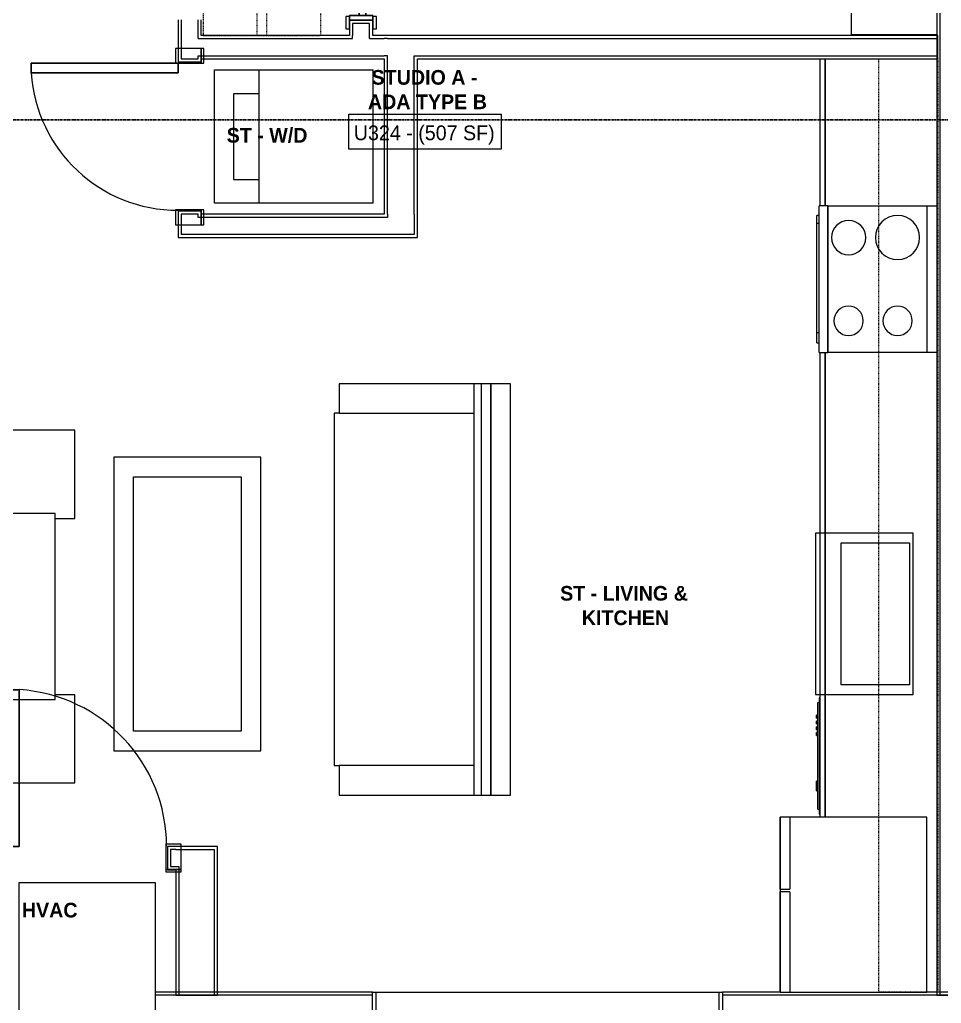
# Model space of a CAD drawing. Header units: inches. Extents: x -4093 to -1777, y 9773 to 12264.
# Drawn here: x -3127.2 to -2939, y 9986.8 to 10187.7 of the extents above; entities that cross this region are included whole.
import ezdxf

# ---------------------------------------------------------------- set-up
doc = ezdxf.new("R2010")
doc.units = ezdxf.units.IN
doc.header["$MEASUREMENT"] = 0
doc.linetypes.add('Dash', pattern=[0.25, 0.125, -0.125])
doc.linetypes.add('Grid Line 1_2_', pattern=[0.875, 0.5, -0.125, 0.125, -0.125])
for name, color, linetype, lineweight in [('0-1', 7, 'Continuous', 5), ('0-2', 7, 'Continuous', 9), ('A-AREA-IDEN', 2, 'Continuous', 9), ('A-DETL-GENF', 92, 'Continuous', 18), ('A-DETL-GENF-2', 92, 'Continuous', 9), ('A-DETL-GENF-HDLN', 1, 'Dash', 9), ('A-DOOR', 31, 'Continuous', 18), ('A-DOOR-1', 7, 'Continuous', 9), ('A-DOOR-2', 10, 'Continuous', 30), ('A-DOOR-4', 31, 'Continuous', 9), ('A-DOOR-FRAM-1', 10, 'Continuous', 30), ('A-DOOR-FRAM-2', 31, 'Continuous', 9), ('A-FLOR-1', 7, 'Continuous', 9), ('A-GENM', 5, 'Continuous', 9), ('A-WALL', 113, 'Continuous', 18), ('A-WALL-1', 7, 'Continuous', 9), ('A-WALL-2', 250, 'Continuous', 18), ('A-WALL-3', 113, 'Continuous', 9), ('I-FURN', 30, 'Continuous', 9), ('I-FURN-1', 7, 'Continuous', 9), ('I-WALL-1', 7, 'Continuous', 9), ('P-SANR-FIXT-1', 7, 'Continuous', 9), ('Q-CASE-1', 7, 'Continuous', 9), ('Q-CASE-HDLN-1', 7, 'Dash', 9), ('Q-SPCQ-1', 7, 'Continuous', 9), ('S-GRID-1', 1, 'Grid Line 1_2_', 30)]:
    doc.layers.add(name, color=color, linetype=linetype, lineweight=lineweight)
doc.styles.add('Century Gothic_1', font='ufonts.com_century-gothic.ttf', dxfattribs={"height": 3})
doc.styles.add('Century Gothic_B', font='GOTHICB.TTF', dxfattribs={"height": 3})

# ---------------------------------------------------------------- blocks, each defined once
blk = doc.blocks.new('Entertainment_Center_14771 - Entertainment_Center_14771-1352616-BACKGROUND - 3RD FLOOR')
at = {"layer": 'I-FURN-1'}
for p, q in [((-36, 6.12), (-19, 6.12)), ((-36, 6), (-36, 6.12)), ((-19, 6.12), (19, 6.12)), ((-19, 6), (-19, 6.12)), ((19, 6.12), (36, 6.12)), ((19, 6.12), (19, 6)), ((36, 6), (36, 6.12)), ((-19, 6), (-36, 6)), ((-19, 6), (-36, 6)), ((-36, 6), (-36, -10)), ((19, 6), (-19, 6)), ((19, 6), (-19, 6)), ((-19, 6), (-19, -6)), ((36, 6), (19, 6)), ((19, -6), (19, 6)), ((36, 6), (19, 6)), ((36, -10), (36, 6)), ((-19, -6), (19, -6)), ((-18, -10), (-18, -6)), ((18, -6), (18, -10)), ((-36, -10), (-18, -10)), ((-35.34, -10), (-35.34, -10.03)), ((-35.34, -10.03), (-34.85, -10.03)), ((-34.85, -10.03), (-34.85, -10)), ((-19.66, -10), (-19.66, -10.03)), ((-19.66, -10.03), (-18.66, -10.03)), ((-18.66, -10.03), (-18.66, -10)), ((18, -10), (36, -10)), ((18.66, -10), (18.66, -10.03)), ((18.66, -10.03), (19.66, -10.03)), ((19.66, -10.03), (19.66, -10)), ((34.85, -10), (34.85, -10.03)), ((34.85, -10.03), (35.34, -10.03)), ((35.34, -10.03), (35.34, -10))]:
    blk.add_line(p, q, dxfattribs=at)
blk = doc.blocks.new('Couch-Both_Arms-Generic - 1-1352606-BACKGROUND - 3RD FLOOR')
at = {"layer": 'I-FURN'}
for p, q in [((-42, 13.5), (42, 13.5)), ((42, 13.5), (-42, 13.5)), ((-42, 13.5), (-42, 10)), ((42, 10), (42, 13.5)), ((-42, 11.5), (42, 11.5)), ((-42, 10), (-42, -17.5)), ((-42, 10), (42, 10)), ((-36, -17.5), (-36, 10)), ((36, 10), (36, -17.5)), ((42, -17.5), (42, 10)), ((-42, -17.5), (-36, -17.5)), ((-36, -17.5), (-36, -18.5)), ((36, -18.5), (36, -17.5)), ((36, -17.5), (42, -17.5)), ((-36, -18.5), (36, -18.5))]:
    blk.add_line(p, q, dxfattribs=at)
at = {"layer": 'I-FURN-1'}
for p, q in [((42, 17.5), (-42, 17.5)), ((-42, 17.5), (-42, 13.5)), ((42, 13.5), (42, 17.5))]:
    blk.add_line(p, q, dxfattribs=at)
blk = doc.blocks.new('Table-Coffee - one-1352608-BACKGROUND - 3RD FLOOR')
at = {"layer": 'I-FURN-1'}
for p, q in [((30.72, 18.75), (-29.28, 18.75)), ((-29.28, 18.75), (-29.28, -11.25)), ((30.72, -11.25), (30.72, 18.75)), ((-25.28, -7.25), (-25.28, 14.75)), ((-25.28, 14.75), (26.72, 14.75)), ((26.72, 14.75), (26.72, -7.25)), ((26.72, -7.25), (-25.28, -7.25)), ((-29.28, -11.25), (30.72, -11.25))]:
    blk.add_line(p, q, dxfattribs=at)
blk = doc.blocks.new('SLIDING - FLUSH - SLIDING - FLUSH - 5-0 x 6-8-3934327-BACKGROUND - 3RD FLOOR')
at = {"layer": 'A-DOOR-1'}
for p, q in [((-30.25, 3), (-32.75, 3)), ((-32.75, 3), (-32.75, 2.25)), ((-32.75, 2.25), (-30.25, 2.25)), ((-30.25, 2.25), (-30.25, 3)), ((30.25, 3), (30.25, 2.25)), ((32.75, 3), (30.25, 3)), ((30.25, 2.25), (32.75, 2.25)), ((32.75, 2.25), (32.75, 3)), ((-30.25, -2.5), (-32.75, -2.5)), ((-32.75, -2.5), (-32.75, -3.25)), ((-32.75, -3.25), (-30.25, -3.25)), ((-30.25, -3.25), (-30.25, -2.5)), ((32.75, -2.5), (30.25, -2.5)), ((30.25, -2.5), (30.25, -3.25)), ((30.25, -3.25), (32.75, -3.25)), ((32.75, -3.25), (32.75, -2.5))]:
    blk.add_line(p, q, dxfattribs=at)
at = {"layer": 'A-DOOR-2'}
for p, q in [((1, 2.25), (-30, 2.25)), ((-30, 2.25), (-30, 0.87)), ((1, 0.87), (1, 2.25)), ((-30, 0.87), (1, 0.87)), ((30, 0.87), (-1, 0.87)), ((-1, 0.87), (-1, -0.5)), ((30, -0.5), (30, 0.87)), ((-1, -0.5), (30, -0.5))]:
    blk.add_line(p, q, dxfattribs=at)
at = {"layer": 'A-DOOR-FRAM-1'}
for p, q in [((-30, 2.25), (-31, 2.25)), ((-31, 2.25), (-31, -2.5)), ((-30, -2.5), (-30, 2.25)), ((31, 2.25), (30, 2.25)), ((30, 2.25), (30, -2.5)), ((31, -2.5), (31, 2.25)), ((-31, -2.5), (-30, -2.5)), ((30, -2.5), (31, -2.5))]:
    blk.add_line(p, q, dxfattribs=at)
blk = doc.blocks.new('OD_CW_Closet - OD_CW_Closet-3786619-BACKGROUND - 3RD FLOOR')
at = {"layer": 'Q-CASE-HDLN-1'}
for p, q in [((68.99, 24), (0.74, 24)), ((0.74, 24), (0.74, 0)), ((68.99, 0), (68.99, 24)), ((0.74, 13), (68.99, 13)), ((0.74, 11), (68.99, 11)), ((0.74, 0), (68.99, 0))]:
    blk.add_line(p, q, dxfattribs=at)
blk = doc.blocks.new('SWING - SINGLE - FLUSH - SWING - FLUSH - 2-6 x 6-8 - PASSAGE-4346080-BACKGROUND - 3RD FLOOR')
at = {"layer": 'A-DOOR-1'}
for p, q in [((-15, 2.875), (-18, 2.875)), ((-18, 2.875), (-18, -2.375)), ((-15, -2.375), (-15, 2.875)), ((18, 2.875), (15, 2.875)), ((15, 2.875), (15, -2.375)), ((18, -2.375), (18, 2.875)), ((-18, -2.375), (-15, -2.375)), ((-15, -2.375), (-18, -2.375)), ((-18, -2.375), (-18, -2.875)), ((-18, -2.875), (-15, -2.875)), ((-15, -2.875), (-15, -2.375)), ((15, -2.375), (18, -2.375)), ((18, -2.375), (15, -2.375)), ((15, -2.375), (15, -2.875)), ((15, -2.875), (18, -2.875)), ((18, -2.875), (18, -2.375))]:
    blk.add_line(p, q, dxfattribs=at)
blk.add_arc((15, 2.375), 30.067, 93.81407, 180, dxfattribs=at)
at = {"layer": 'A-DOOR-2'}
for p, q in [((13, 2.375), (13, 32.375)), ((15, 32.375), (13, 32.375)), ((15, 2.375), (15, 32.375)), ((15, 2.375), (13, 2.375))]:
    blk.add_line(p, q, dxfattribs=at)
blk = doc.blocks.new('Stacked Washer and Dryer - 26_x25_ - Private-3627842-BACKGROUND - 3RD FLOOR')
at = {"layer": 'P-SANR-FIXT-1'}
for p, q in [((0, 13.625), (32.4375, 13.625)), ((0, 13.625), (0, -13.625)), ((23.34375, -13.625), (23.34375, 13.625)), ((32.4375, 13.625), (32.4375, -13.625)), ((28.53125, 8.75), (23.34375, 8.75)), ((28.53125, -8.75), (28.53125, 8.75)), ((23.34375, -8.75), (28.53125, -8.75)), ((32.4375, -13.625), (0, -13.625))]:
    blk.add_line(p, q, dxfattribs=at)
blk = doc.blocks.new('Table-Night Stand - 18_ x 18_ x 24_-V21-BACKGROUND - 3RD FLOOR')
at = {"layer": 'I-FURN-1'}
for p, q in [((18.15, 0), (18.15, 17.5)), ((0.15, 0), (18.15, 0))]:
    blk.add_line(p, q, dxfattribs=at)
blk = doc.blocks.new('SWING - SINGLE - FLUSH - SWING - 32_ x 80_ - WITH ACOUSTICAL SEAL-4346081-BACKGROUND - 3RD FLOOR')
at = {"layer": 'A-DOOR-1'}
for p, q in [((-19, 2.37), (-19, 2.87)), ((-19, 2.87), (-16, 2.87)), ((-19, 2.37), (-16, 2.37)), ((-19, -2.88), (-19, 2.37)), ((-16, 2.37), (-19, 2.37)), ((-16, 2.87), (-16, 2.37)), ((-16, 2.37), (-16, -2.88)), ((16, 2.37), (16, 2.87)), ((16, 2.87), (19, 2.87)), ((16, 2.37), (19, 2.37)), ((16, -2.88), (16, 2.37)), ((19, 2.37), (16, 2.37)), ((19, 2.87), (19, 2.37)), ((19, 2.37), (19, -2.88)), ((-16, -2.88), (-19, -2.88)), ((19, -2.88), (16, -2.88))]:
    blk.add_line(p, q, dxfattribs=at)
blk.add_arc((16, -2.38), 32.07, 180, 266.4241, dxfattribs=at)
at = {"layer": 'A-DOOR-2'}
for p, q in [((14, -2.38), (14, -34.38)), ((16, -2.38), (14, -2.38)), ((16, -2.38), (16, -34.38)), ((16, -34.38), (14, -34.38))]:
    blk.add_line(p, q, dxfattribs=at)
blk = doc.blocks.new('OD_CW_Base Cabinet - OD_CW_Base Cabinet-V62-BACKGROUND - 3RD FLOOR')
at = {"layer": 'Q-CASE-1'}
for p, q in [((36.49, 0), (131.34, 0)), ((161.34, 0), (191.34, 0))]:
    blk.add_line(p, q, dxfattribs=at)
blk = doc.blocks.new('OD_CW_Upper Cabinet - OD_CW_Upper Cabinet-4366993-BACKGROUND - 3RD FLOOR')
at = {"layer": 'Q-CASE-HDLN-1'}
for p, q in [((0.74, -24), (0.74, -12)), ((0.74, -12), (191.34, -12)), ((191.34, -12), (191.34, -24)), ((191.34, -24), (0.74, -24))]:
    blk.add_line(p, q, dxfattribs=at)
blk = doc.blocks.new('Refrigerator_-_Side-by-Side_6047 - 36_ X 30_-345559-BACKGROUND - 3RD FLOOR')
at = {"layer": 'Q-SPCQ-1'}
for p, q in [((17.87, 14.42), (-17.88, 14.42)), ((-17.88, 14.42), (-17.88, -15.58)), ((17.87, -15.58), (17.87, 14.42)), ((-17.88, -13.58), (-3.13, -13.58)), ((-17.88, -13.58), (-17.88, -15.58)), ((-3.13, -15.58), (-3.13, -13.58)), ((-2.63, -13.58), (17.87, -13.58)), ((-2.63, -13.58), (-2.63, -15.58)), ((17.87, -15.58), (17.87, -13.58)), ((-17.88, -15.58), (17.87, -15.58)), ((-3.13, -15.58), (-17.88, -15.58)), ((17.87, -15.58), (-2.63, -15.58))]:
    blk.add_line(p, q, dxfattribs=at)
blk = doc.blocks.new('Stainless Steel Farmhous Kitchen Sink - Stainless Steel Farmhous Kitchen Sink-4315883-BACKGROUND - 3RD FLOOR')
at = {"layer": 'P-SANR-FIXT-1'}
for p, q in [((-33, 22.2), (-33, 2.25)), ((0, 22.2), (-33, 22.2)), ((0, 2.25), (0, 22.2)), ((-31, 3), (-31, 16.96)), ((-31, 16.96), (-2, 16.96)), ((-2, 16.96), (-2, 3)), ((-33, 2.25), (0, 2.25)), ((-2, 3), (-31, 3))]:
    blk.add_line(p, q, dxfattribs=at)
blk = doc.blocks.new('CTR - 1st Phase - Unit Layouts_rvt-1-BACKGROUND - 3RD FLOOR')
at = {"layer": 'A-FLOR-1'}
blk.add_line((-3054.52, 9989.06), (-2984.4, 9989.06), dxfattribs=at)
at = {"layer": 'A-WALL-1'}
for p, q in [((-3094.9, 10187.66), (-3094.9, 10179.04)), ((-3090.15, 10184.41), (-3090.15, 10187.66)), ((-3059.9, 10187.54), (-3059.9, 10184.41)), ((-3055.15, 10187.54), (-3059.9, 10187.54)), ((-3055.15, 10184.41), (-3055.15, 10187.54)), ((-3059.9, 10184.41), (-3090.15, 10184.41)), ((-3052.77, 10184.41), (-3055.15, 10184.41)), ((-2939.77, 10184.41), (-3052.77, 10184.41)), ((-2939.77, 10179.66), (-2939.77, 10184.41)), ((-3090.15, 10179.04), (-3090.15, 10179.66)), ((-3090.15, 10179.66), (-3052.77, 10179.66)), ((-3052.77, 10179.66), (-3052.77, 10147.92)), ((-3046.02, 10179.66), (-2939.77, 10179.66)), ((-3046.02, 10147.92), (-3046.02, 10179.66)), ((-3094.9, 10179.04), (-3090.15, 10179.04)), ((-3090.15, 10148.54), (-3094.9, 10148.54)), ((-3094.9, 10148.54), (-3094.9, 10143.17)), ((-3090.15, 10147.92), (-3090.15, 10148.54)), ((-3052.77, 10147.92), (-3090.15, 10147.92)), ((-3046.02, 10143.79), (-3046.02, 10147.92)), ((-3094.9, 10143.17), (-3094.27, 10143.17)), ((-3094.27, 10143.17), (-3090.15, 10143.17)), ((-3090.15, 10143.17), (-3046.02, 10143.17)), ((-3046.02, 10143.17), (-3046.02, 10143.79)), ((-3095.37, 10018.81), (-3097.06, 10018.81)), ((-3097.06, 10018.81), (-3097.06, 10014.06)), ((-3097.06, 10014.06), (-3095.37, 10014.06))]:
    blk.add_line(p, q, dxfattribs=at)
at = {"layer": 'A-WALL-2'}
for p, q in [((-3094.27, 10187.66), (-3094.27, 10179.66)), ((-3090.77, 10183.79), (-3090.77, 10187.66)), ((-3057.52, 10186.91), (-3059.27, 10186.91)), ((-3059.27, 10186.91), (-3059.27, 10184.41)), ((-3055.77, 10186.91), (-3057.52, 10186.91)), ((-3055.77, 10184.41), (-3055.77, 10186.91)), ((-3090.77, 10183.79), (-3090.15, 10183.79)), ((-3090.15, 10183.79), (-3059.27, 10183.79)), ((-3059.27, 10183.79), (-3059.27, 10184.41)), ((-3055.77, 10183.79), (-3055.77, 10184.41)), ((-3055.77, 10183.79), (-3052.77, 10183.79)), ((-3052.15, 10183.79), (-3052.77, 10183.79)), ((-3052.15, 10183.79), (-2939.77, 10183.79)), ((-3094.27, 10179.66), (-3092.52, 10179.66)), ((-3092.52, 10179.66), (-3090.77, 10179.66)), ((-3090.77, 10179.66), (-3090.77, 10180.29)), ((-3090.77, 10180.29), (-3090.15, 10180.29)), ((-3090.15, 10180.29), (-3052.77, 10180.29)), ((-3052.15, 10180.29), (-3052.77, 10180.29)), ((-3052.15, 10179.66), (-3052.15, 10180.29)), ((-3052.15, 10147.92), (-3052.15, 10179.66)), ((-3046.65, 10180.29), (-2939.77, 10180.29)), ((-3046.65, 10179.66), (-3046.65, 10180.29)), ((-3046.65, 10147.92), (-3046.65, 10179.66)), ((-3094.27, 10147.91), (-3094.27, 10143.79)), ((-3092.52, 10147.91), (-3094.27, 10147.91)), ((-3090.77, 10147.91), (-3092.52, 10147.91)), ((-3090.77, 10147.29), (-3090.77, 10147.91)), ((-3090.15, 10147.29), (-3090.77, 10147.29)), ((-3052.15, 10147.29), (-3090.15, 10147.29)), ((-3052.15, 10147.92), (-3052.15, 10147.29)), ((-3046.65, 10147.92), (-3046.65, 10147.29)), ((-3046.65, 10147.29), (-3046.65, 10143.79)), ((-3090.77, 10143.79), (-3094.27, 10143.79)), ((-3090.15, 10143.79), (-3090.77, 10143.79)), ((-3046.65, 10143.79), (-3090.15, 10143.79)), ((-3095.37, 10018.19), (-3096.44, 10018.19)), ((-3096.44, 10018.19), (-3096.44, 10016.44)), ((-3095.37, 10018.19), (-3094.75, 10018.19)), ((-3094.75, 10018.19), (-3087.5, 10018.19)), ((-3087.5, 10018.19), (-3087.5, 9988.44)), ((-3096.44, 10016.44), (-3096.44, 10014.69)), ((-3096.44, 10014.69), (-3095.37, 10014.69)), ((-3095.37, 10014.69), (-3094.75, 10014.69)), ((-3094.75, 10014.69), (-3094.75, 9988.44))]:
    blk.add_line(p, q, dxfattribs=at)
at = {"layer": 'I-WALL-1'}
for p, q in [((-3087.5, 10018.81), (-3095.37, 10018.81)), ((-3086.87, 10018.81), (-3087.5, 10018.81)), ((-3086.87, 9988.44), (-3086.87, 10018.81)), ((-3095.37, 10014.06), (-3095.37, 9988.44)), ((-3095.37, 9988.44), (-3086.87, 9988.44))]:
    blk.add_line(p, q, dxfattribs=at)
at = {"layer": 'Q-CASE-1'}
for p, q in [((-2963.77, 10149.66), (-2963.77, 10179.66)), ((-2962.77, 10149.66), (-2962.77, 10179.66)), ((-2962.77, 10179.66), (-2962.77, 10149.66)), ((-2963.77, 10024.81), (-2963.77, 10119.66)), ((-2962.77, 10024.81), (-2962.77, 10119.66)), ((-2962.77, 10119.66), (-2962.77, 10024.81))]:
    blk.add_line(p, q, dxfattribs=at)
at = {"layer": 'Q-SPCQ-1'}
for p, q in [((-2963.96, 10119.66), (-2963.96, 10149.66)), ((-2962.21, 10149.66), (-2963.96, 10149.66)), ((-2962.21, 10149.66), (-2962.21, 10119.66)), ((-2962.21, 10119.66), (-2962.21, 10149.66)), ((-2962.21, 10149.66), (-2941.96, 10149.66)), ((-2941.96, 10149.66), (-2939.96, 10149.66)), ((-2941.96, 10149.66), (-2941.96, 10119.66)), ((-2964.46, 10146.05), (-2964.46, 10147.66)), ((-2963.96, 10147.66), (-2964.46, 10147.66)), ((-2964.46, 10123.79), (-2964.46, 10146.05)), ((-2963.96, 10146.05), (-2964.46, 10146.05)), ((-2964.46, 10121.66), (-2964.46, 10123.79)), ((-2964.46, 10123.79), (-2963.96, 10123.79)), ((-2964.46, 10121.66), (-2963.96, 10121.66)), ((-2963.96, 10119.66), (-2962.21, 10119.66)), ((-2941.96, 10119.66), (-2962.21, 10119.66)), ((-2939.96, 10119.66), (-2941.96, 10119.66)), ((-2963.99, 10049.12), (-2963.99, 10048.24)), ((-2963.77, 10049.31), (-2963.79, 10049.31)), ((-2964.24, 10026.41), (-2964.24, 10048.22)), ((-2964.24, 10048.22), (-2963.99, 10048.22)), ((-2963.99, 10048.24), (-2963.99, 10025.51)), ((-2964.49, 10045.01), (-2964.49, 10045.6)), ((-2964.24, 10045.6), (-2964.49, 10045.6)), ((-2964.49, 10045.01), (-2964.24, 10045.01)), ((-2964.49, 10043.83), (-2964.49, 10044.42)), ((-2964.24, 10044.42), (-2964.49, 10044.42)), ((-2964.49, 10043.83), (-2964.24, 10043.83)), ((-2964.49, 10042.65), (-2964.49, 10043.24)), ((-2964.24, 10043.24), (-2964.49, 10043.24)), ((-2964.49, 10042.65), (-2964.24, 10042.65)), ((-2964.49, 10041.46), (-2964.49, 10042.05)), ((-2964.24, 10042.05), (-2964.49, 10042.05)), ((-2964.49, 10041.46), (-2964.24, 10041.46)), ((-2964.24, 10032.11), (-2964.49, 10032.11)), ((-2964.49, 10031.12), (-2964.49, 10032.11)), ((-2964.49, 10030.14), (-2964.49, 10031.12)), ((-2964.49, 10030.14), (-2964.24, 10030.14)), ((-2964.24, 10026.41), (-2963.99, 10026.41)), ((-2963.79, 10025.31), (-2963.77, 10025.31))]:
    blk.add_line(p, q, dxfattribs=at)
for centre, radius, start, end in [((-2947.96, 10143.16), 4.5, 90, 270), ((-2947.96, 10143.16), 4.5, 270, 90), ((-2957.96, 10143.16), 3.5, 90, 270), ((-2957.96, 10143.16), 3.5, 270, 90), ((-2957.96, 10126.16), 3, 90, 270), ((-2957.96, 10126.16), 3, 270, 90), ((-2947.96, 10126.16), 3, 90, 270), ((-2947.96, 10126.16), 3, 270, 90), ((-2963.79, 10049.12), 0.197, 90, 180), ((-2962.92, 10048.24), 1.07, 143.6564, 180), ((-2963.79, 10025.51), 0.197, 180, 270), ((-2963.79, 10025.51), 0.197, 195, 255)]:
    blk.add_arc(centre, radius, start, end, dxfattribs=at)
at = {"layer": '0-2'}
for name, p, rotation in [('OD_CW_Closet - OD_CW_Closet-3786619-BACKGROUND - 3RD FLOOR', (-3065.74, 10183.68), 90.00000000002066), ('SLIDING - FLUSH - SLIDING - FLUSH - 5-0 x 6-8-3934327-BACKGROUND - 3RD FLOOR', (-3057.4, 10218.54), 270.0000000000453), ('Table-Night Stand - 18_ x 18_ x 24_-V21-BACKGROUND - 3RD FLOOR', (-2957.46, 10202.81), 270.0000000000284), ('SWING - SINGLE - FLUSH - SWING - FLUSH - 2-6 x 6-8 - PASSAGE-4346080-BACKGROUND - 3RD FLOOR', (-3092.52, 10163.79), 89.99999999997165), ('OD_CW_Base Cabinet - OD_CW_Base Cabinet-V62-BACKGROUND - 3RD FLOOR', (-2963.77, 9988.33), 90.00000000000423), ('OD_CW_Upper Cabinet - OD_CW_Upper Cabinet-4366993-BACKGROUND - 3RD FLOOR', (-2963.77, 9988.33), 89.99999999998337), ('Stacked Washer and Dryer - 26_x25_ - Private-3627842-BACKGROUND - 3RD FLOOR', (-3055.02, 10163.79), 180), ('Couch-Both_Arms-Generic - 1-1352606-BACKGROUND - 3RD FLOOR', (-3044.5, 10071.31), 269.9999999999793), ('Entertainment_Center_14771 - Entertainment_Center_14771-1352616-BACKGROUND - 3RD FLOOR', (-3126, 10067.8), 89.99999999997337), ('Table-Coffee - one-1352608-BACKGROUND - 3RD FLOOR', (-3089.25, 10067.6), 89.99999999998313), ('Stainless Steel Farmhous Kitchen Sink - Stainless Steel Farmhous Kitchen Sink-4315883-BACKGROUND - 3RD FLOOR', (-2942.55, 10082.81), 89.99999999999945), ('SWING - SINGLE - FLUSH - SWING - 32_ x 80_ - WITH ACOUSTICAL SEAL-4346081-BACKGROUND - 3RD FLOOR', (-3113.31, 10016.44), 180), ('Refrigerator_-_Side-by-Side_6047 - 36_ X 30_-345559-BACKGROUND - 3RD FLOOR', (-2956.38, 10006.94), 269.999999999999)]:
    blk.add_blockref(name, p, dxfattribs=dict(at, rotation=rotation))
blk = doc.blocks.new('CTR - 1st Phase - Common Walls_rvt-1-BACKGROUND - 3RD FLOOR')
at = {"layer": 'A-WALL-2'}
blk.add_line((-2939.34, 10373.41), (-2939.34, 9988.44), dxfattribs=at)
at = {"layer": 'I-WALL-1'}
for p, q in [((-2939.96, 10334.66), (-2939.96, 9988.44)), ((-2939.96, 9988.44), (-2931.09, 9988.44))]:
    blk.add_line(p, q, dxfattribs=at)
blk = doc.blocks.new('CTR - 1st Phase - Structure_rvt-1-BACKGROUND - 3RD FLOOR')
at = {"layer": 'S-GRID-1'}
blk.add_line((-1777.25, 10167.19), (-4076.95, 10167.19), dxfattribs=at)
blk = doc.blocks.new('Door-Sliding-Marvin-2_Panel_Patio_Door-Essential - RL-MARVIN ESSENTIAL SLIDING - 6_-0_X6_-10_ - 3RD FLOOR-3441226-BACKGROUND - 3RD FLOOR')
at = {"layer": 'A-DETL-GENF'}
for p, q in [((-35.75, 0.19), (-34.25, 0.19)), ((-35.75, -4.28), (-35.75, 0.19)), ((-34.25, 0.19), (-34.25, -0.1)), ((35.75, 0.19), (34.25, 0.19)), ((34.25, 0.19), (34.25, -0.1)), ((35.75, -4.28), (35.75, 0.19)), ((-35.5, -0.25), (-34.39, -0.25)), ((-35.5, -1.63), (-35.5, -0.25)), ((-35.5, -1.63), (-34.25, -1.63)), ((-32.41, -1.94), (-34.81, -1.94)), ((-34.81, -1.94), (-34.81, -3.19)), ((-34.39, -0.25), (-34.25, -0.1)), ((-34.25, -1.63), (-34.25, -1.94)), ((-32.34, -2), (-32.41, -1.94)), ((-32.34, -2.13), (-32.34, -2)), ((-1.41, -2), (-1.34, -1.94)), ((-1.41, -2.13), (-1.41, -2)), ((-1.34, -1.94), (0.87, -1.94)), ((1.34, -0.25), (-0.88, -0.25)), ((-0.88, -0.25), (-0.88, -1.72)), ((-0.88, -1.5), (1.29, -1.5)), ((0.24, -1.82), (-0.88, -1.72)), ((-0.24, -1.58), (-0.43, -1.58)), ((-0.43, -1.58), (-0.43, -1.68)), ((-0.43, -1.68), (0.43, -1.76)), ((-0.24, -1.51), (-0.24, -1.58)), ((-0.24, -1.62), (-0.24, -1.7)), ((-0.24, -1.62), (0.87, -1.72)), ((0.24, -1.82), (0.24, -1.74)), ((0.24, -1.86), (0.43, -1.86)), ((0.24, -1.93), (0.24, -1.86)), ((0.43, -1.86), (0.43, -1.76)), ((0.66, -1.19), (0.66, -0.44)), ((0.66, -0.44), (1.41, -0.44)), ((1.37, -1.19), (0.66, -1.19)), ((0.77, -0.44), (33.04, -0.44)), ((0.77, -0.58), (0.77, -0.44)), ((0.77, -0.58), (33.04, -0.58)), ((0.77, -1.04), (33.04, -1.04)), ((0.77, -1.04), (0.77, -1.19)), ((0.77, -1.19), (33.04, -1.19)), ((0.87, -1.72), (0.87, -3.19)), ((0.88, -1.04), (0.88, -0.58)), ((1.14, -1.04), (1.14, -0.58)), ((1.29, -1.5), (1.37, -1.19)), ((1.41, -0.31), (1.34, -0.25)), ((1.41, -0.44), (1.41, -0.31)), ((32.41, -0.31), (32.47, -0.25)), ((32.41, -0.44), (32.41, -0.31)), ((33.16, -0.44), (32.41, -0.44)), ((32.52, -1.5), (32.44, -1.19)), ((32.44, -1.19), (33.16, -1.19)), ((32.47, -0.25), (34.84, -0.25)), ((34.84, -1.5), (32.52, -1.5)), ((32.68, -1.04), (32.68, -0.58)), ((32.93, -1.04), (32.93, -0.58)), ((33.04, -0.58), (33.04, -0.44)), ((33.04, -1.04), (33.04, -1.19)), ((33.16, -1.19), (33.16, -0.44)), ((34.39, -0.25), (34.25, -0.1)), ((35.5, -1.63), (34.25, -1.63)), ((34.25, -1.63), (34.25, -1.94)), ((34.81, -1.94), (34.25, -1.94)), ((35.5, -0.25), (34.39, -0.25)), ((34.81, -1.94), (34.81, -3.19)), ((34.84, -0.25), (34.84, -1.5)), ((35.5, -1.63), (35.5, -0.25)), ((-37.25, -3.19), (-37.25, -3.23)), ((-35.91, -3.19), (-37.25, -3.19)), ((-35.75, -3.23), (-37.25, -3.23)), ((-35.75, -3.08), (-35.91, -3.08)), ((-35.91, -3.19), (-35.91, -3.08)), ((-34.25, -3.31), (-35, -3.31)), ((-35, -3.31), (-35, -4.28)), ((-34.81, -3.19), (-32.46, -3.19)), ((-34.25, -3.19), (-34.25, -3.31)), ((-33.09, -2.13), (-32.34, -2.13)), ((-33.09, -2.88), (-33.09, -2.13)), ((-32.38, -2.88), (-33.09, -2.88)), ((-32.98, -2.13), (-0.77, -2.13)), ((-32.98, -2.27), (-32.98, -2.13)), ((-32.98, -2.27), (-0.77, -2.27)), ((-32.98, -2.72), (-0.77, -2.72)), ((-32.98, -2.72), (-32.98, -2.88)), ((-32.98, -2.88), (-0.77, -2.88)), ((-32.87, -2.72), (-32.87, -2.27)), ((-32.61, -2.72), (-32.61, -2.27)), ((-32.46, -3.19), (-32.38, -2.88)), ((-0.66, -2.13), (-1.41, -2.13)), ((-1.29, -3.19), (-1.38, -2.88)), ((-1.38, -2.88), (-0.66, -2.88)), ((0.87, -3.19), (-1.29, -3.19)), ((-1.14, -2.72), (-1.14, -2.27)), ((-0.88, -2.72), (-0.88, -2.27)), ((-0.77, -2.27), (-0.77, -2.13)), ((-0.77, -2.72), (-0.77, -2.88)), ((-0.66, -2.88), (-0.66, -2.13)), ((-0.24, -4.05), (-0.24, -3.53)), ((-0.24, -3.53), (1.51, -3.53)), ((1.51, -3.53), (1.51, -3.65)), ((1.51, -3.65), (1.75, -3.65)), ((1.51, -3.69), (1.51, -4.05)), ((1.71, -3.69), (1.51, -3.69)), ((1.64, -3.83), (1.64, -3.94)), ((1.64, -3.83), (1.71, -3.83)), ((1.75, -3.94), (1.64, -3.94)), ((1.71, -3.83), (1.71, -3.69)), ((1.75, -3.65), (1.75, -3.94)), ((33.25, -3.65), (33.01, -3.65)), ((33.01, -3.65), (33.01, -3.94)), ((33.01, -3.94), (33.12, -3.94)), ((33.05, -3.69), (33.25, -3.69)), ((33.05, -3.83), (33.05, -3.69)), ((33.12, -3.83), (33.05, -3.83)), ((33.12, -3.83), (33.12, -3.94)), ((33.25, -3.53), (33.25, -3.65)), ((35, -3.53), (33.25, -3.53)), ((33.25, -3.69), (33.25, -4.05)), ((34.81, -3.19), (34.25, -3.19)), ((34.25, -3.19), (34.25, -3.31)), ((34.25, -3.31), (35, -3.31)), ((35, -3.31), (35, -4.28)), ((35.75, -3.08), (35.9, -3.08)), ((35.75, -3.23), (37.25, -3.23)), ((35.9, -3.19), (35.9, -3.08)), ((35.9, -3.19), (37.25, -3.19)), ((37.25, -3.19), (37.25, -3.23)), ((-35, -4.28), (-35.75, -4.28)), ((0.34, -4.05), (-0.24, -4.05)), ((0.6, -4.36), (0.34, -4.05)), ((1.35, -4.36), (0.6, -4.36)), ((1.35, -4.05), (1.51, -4.05)), ((1.35, -4.05), (1.35, -4.36)), ((33.41, -4.05), (33.25, -4.05)), ((33.41, -4.05), (33.41, -4.36)), ((33.41, -4.36), (34.16, -4.36)), ((34.16, -4.36), (34.42, -4.05)), ((34.42, -4.05), (35, -4.05)), ((35, -4.28), (35.75, -4.28))]:
    blk.add_line(p, q, dxfattribs=at)
at = {"layer": 'A-DETL-GENF-2'}
for p, q in [((-32.87, -2.72), (-32.87, -2.27)), ((-32.61, -2.72), (-32.61, -2.27))]:
    blk.add_line(p, q, dxfattribs=at)
at = {"layer": 'A-DETL-GENF-HDLN'}
blk.add_line((1.75, -3.94), (33.01, -3.94), dxfattribs=at)
at = {"layer": 'A-DOOR'}
for p, q in [((-35.75, 4.19), (-35.06, 4.19)), ((-35.75, 0.22), (-35.75, 4.19)), ((-35.06, 4.19), (-35.06, 0.22)), ((35.06, 4.19), (35.75, 4.19)), ((35.06, 0.22), (35.06, 4.19)), ((35.75, 4.19), (35.75, 0.22)), ((-35.06, 0.22), (-35.75, 0.22)), ((35.75, 0.22), (35.06, 0.22))]:
    blk.add_line(p, q, dxfattribs=at)
at = {"layer": 'A-DOOR-4'}
for p, q in [((-40.68, -4.25), (-40.68, -4.19)), ((-35.75, -4.25), (-40.68, -4.25)), ((-35.75, -4.25), (-35.75, -4.19)), ((35.75, -4.19), (-35.75, -4.19)), ((35.75, -4.25), (-35.75, -4.25)), ((35.75, -4.19), (35.75, -4.25))]:
    blk.add_line(p, q, dxfattribs=at)
at = {"layer": 'A-DOOR-FRAM-2'}
for p, q in [((-35.75, 0.19), (35.75, 0.19)), ((-35.75, -4.28), (-35.75, 0.19)), ((35.75, 0.19), (35.75, -4.28)), ((35.75, -4.28), (-35.75, -4.28))]:
    blk.add_line(p, q, dxfattribs=at)
blk = doc.blocks.new('V-Series_EWC4_SPVU_RFA_2015 - 2ND AND 3RD FLOOR-2226480-BACKGROUND - 3RD FLOOR')
at = {"layer": 'A-GENM'}
for p, q in [((-3859.97, 11740.34), (-3859.97, 11739.78)), ((-3858.97, 11740.34), (-3859.97, 11740.34)), ((-3858.97, 11739.78), (-3858.97, 11740.34)), ((-3859.97, 11739.78), (-3859.97, 11711.9)), ((-3858.97, 11739.78), (-3859.97, 11739.78)), ((-3859.97, 11739.78), (-3858.97, 11739.78)), ((-3858.97, 11711.9), (-3858.97, 11739.78)), ((-3829.54, 11739.78), (-3858.97, 11739.78)), ((-3858.97, 11739.78), (-3858.97, 11739.34)), ((-3858.97, 11739.34), (-3857.97, 11739.34)), ((-3857.97, 11739.34), (-3857.97, 11736.54)), ((-3829.54, 11711.9), (-3829.54, 11739.78)), ((-3857.97, 11736.54), (-3858.97, 11736.54)), ((-3858.97, 11736.54), (-3858.97, 11736.04)), ((-3858.97, 11736.04), (-3857.97, 11736.04)), ((-3857.97, 11736.04), (-3857.97, 11733.06)), ((-3857.97, 11733.06), (-3858.97, 11733.06)), ((-3858.97, 11733.06), (-3858.97, 11732.56)), ((-3858.97, 11732.56), (-3857.97, 11732.56)), ((-3857.97, 11732.56), (-3857.97, 11729.57)), ((-3857.97, 11729.57), (-3858.97, 11729.57)), ((-3858.97, 11729.57), (-3858.97, 11729.07)), ((-3858.97, 11729.07), (-3857.97, 11729.07)), ((-3857.97, 11729.07), (-3857.97, 11726.09)), ((-3857.97, 11726.09), (-3858.97, 11726.09)), ((-3858.97, 11726.09), (-3858.97, 11725.59)), ((-3858.97, 11725.59), (-3857.97, 11725.59)), ((-3857.97, 11725.59), (-3857.97, 11722.61)), ((-3857.97, 11722.61), (-3858.97, 11722.61)), ((-3858.97, 11722.61), (-3858.97, 11722.11)), ((-3858.97, 11722.11), (-3857.97, 11722.11)), ((-3857.97, 11722.11), (-3857.97, 11719.12)), ((-3857.97, 11719.12), (-3858.97, 11719.12)), ((-3858.97, 11719.12), (-3858.97, 11718.62)), ((-3858.97, 11718.62), (-3857.97, 11718.62)), ((-3857.97, 11718.62), (-3857.97, 11715.64)), ((-3857.97, 11715.64), (-3858.97, 11715.64)), ((-3858.97, 11715.64), (-3858.97, 11715.14)), ((-3858.97, 11715.14), (-3857.97, 11715.14)), ((-3857.97, 11715.14), (-3857.97, 11712.34)), ((-3857.97, 11712.34), (-3858.97, 11712.34)), ((-3858.97, 11712.34), (-3858.97, 11711.9)), ((-3859.97, 11711.9), (-3858.97, 11711.9)), ((-3859.97, 11711.9), (-3859.97, 11711.34)), ((-3858.97, 11711.9), (-3859.97, 11711.9)), ((-3859.97, 11711.34), (-3858.97, 11711.34)), ((-3858.97, 11711.34), (-3858.97, 11711.9)), ((-3858.97, 11711.9), (-3829.54, 11711.9))]:
    blk.add_line(p, q, dxfattribs=at)

msp = doc.modelspace()

# ---------------------------------------------------------------- linework, layer by layer
at = {"layer": 'A-AREA-IDEN', "flags": 128}
msp.add_lwpolyline([(-3060, 10168.39), (-3028.91, 10168.39), (-3028.91, 10161.22), (-3060, 10161.22)], close=True, dxfattribs=at)
at = {"layer": 'A-WALL'}
for p, q in [((-3055.21, 9988.44), (-3099.54, 9988.44)), ((-2906.54, 9988.44), (-2983.71, 9988.44))]:
    msp.add_line(p, q, dxfattribs=at)
at = {"layer": 'A-WALL-3'}
for p, q in [((-3055.21, 9989.06), (-3099.54, 9989.06)), ((-3099.54, 9989.06), (-3099.54, 9982.44)), ((-2971.96, 9989.06), (-2983.71, 9989.06)), ((-2906.54, 9989.06), (-2941.96, 9989.06))]:
    msp.add_line(p, q, dxfattribs=at)

# ---------------------------------------------------------------- block references
at = {"layer": '0-1'}
for name in ['CTR - 1st Phase - Structure_rvt-1-BACKGROUND - 3RD FLOOR', 'CTR - 1st Phase - Unit Layouts_rvt-1-BACKGROUND - 3RD FLOOR', 'CTR - 1st Phase - Common Walls_rvt-1-BACKGROUND - 3RD FLOOR']:
    msp.add_blockref(name, (0, 0), dxfattribs=at)
at = {"layer": 'A-DOOR-4'}
msp.add_blockref('Door-Sliding-Marvin-2_Panel_Patio_Door-Essential - RL-MARVIN ESSENTIAL SLIDING - 6_-0_X6_-10_ - 3RD FLOOR-3441226-BACKGROUND - 3RD FLOOR', (-3019.46, 9984.88), dxfattribs=at)
at = {"layer": 'A-GENM', "rotation": 90.00000000000026}
msp.add_blockref('V-Series_EWC4_SPVU_RFA_2015 - 2ND AND 3RD FLOOR-2226480-BACKGROUND - 3RD FLOOR', (8612.37, 13840.91), dxfattribs=at)

# ---------------------------------------------------------------- texts
at = {"layer": 'A-AREA-IDEN', "char_height": 3, "attachment_point": 1}
for s, insert, width, style in [('STUDIO A -', (-3055.37, 10177.38), 26.361, 'Century Gothic_B'), ('ADA TYPE B', (-3056.12, 10172.38), 28.179, 'Century Gothic_B'), ('ST - W/D', (-3084.96, 10165.55), 20.402, 'Century Gothic_B'), ('U324 - (507 SF)', (-3059, 10166.05), 35.148, 'Century Gothic_1'), ('ST - LIVING &', (-3016.86, 10072.01), 31.613, 'Century Gothic_B'), ('KITCHEN', (-3012.44, 10067.01), 20.907, 'Century Gothic_B'), ('HVAC', (-3126.79, 10007.3), 15.049, 'Century Gothic_B')]:
    msp.add_mtext(s, dxfattribs=dict(at, insert=insert, width=width, style=style))

doc.saveas('drawing.dxf')
